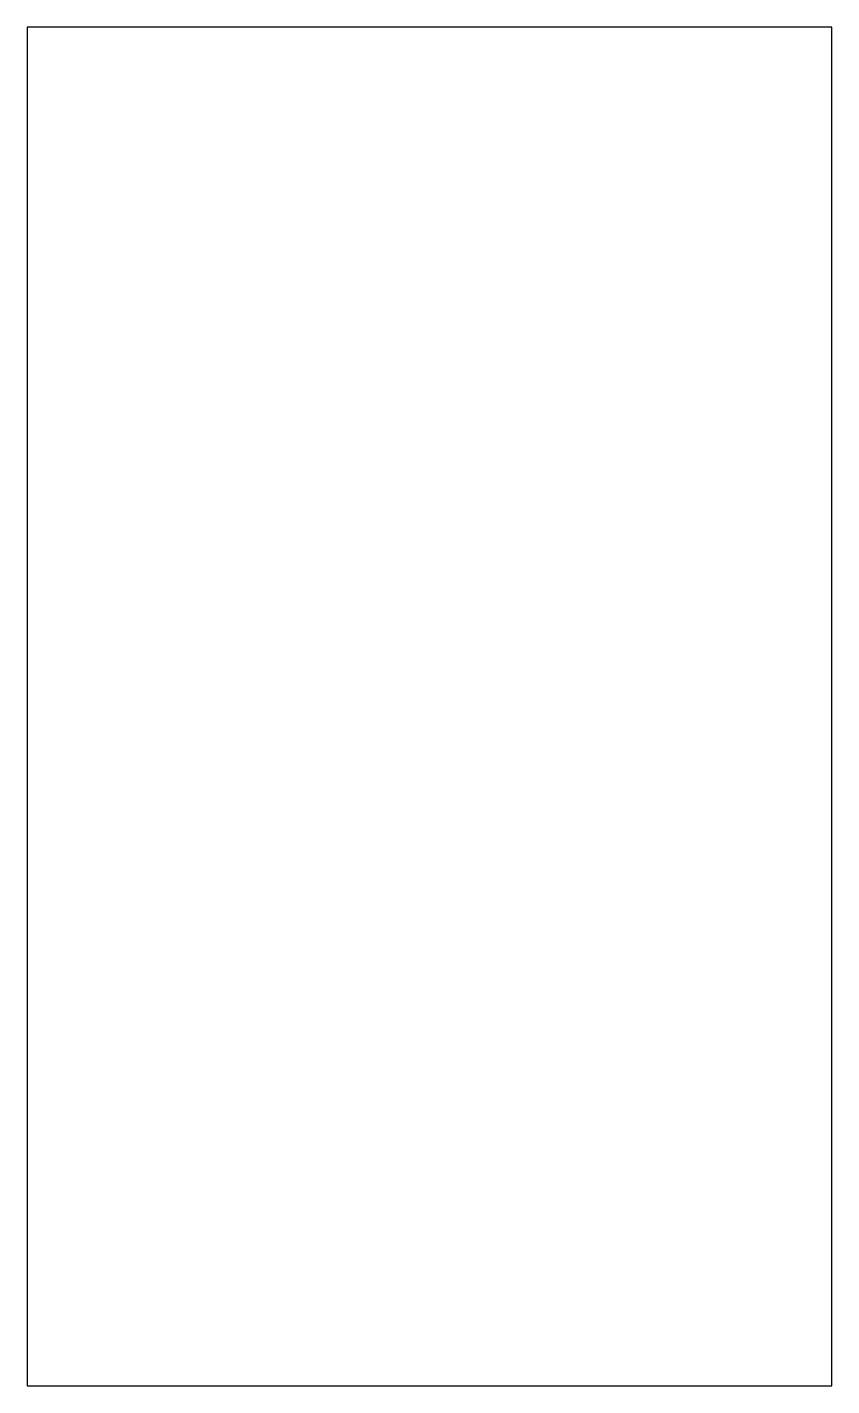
# Model space of a CAD drawing. Extents: x -15.4 to -1.1, y -12.2 to 12.1.
import ezdxf

# ---------------------------------------------------------------- set-up
doc = ezdxf.new("R2010")
doc.units = 0
doc.layers.add('VISIBLE', color=7, linetype='CONTINUOUS')

msp = doc.modelspace()

# ---------------------------------------------------------------- linework, layer by layer
at = {"layer": 'VISIBLE'}
for p, q in [((-15.448, 12.107), (-15.448, -12.182)), ((-1.072, 12.107), (-15.448, 12.107)), ((-1.072, -12.182), (-1.072, 12.107)), ((-15.448, -12.182), (-1.072, -12.182))]:
    msp.add_line(p, q, dxfattribs=at)

doc.saveas('drawing.dxf')
